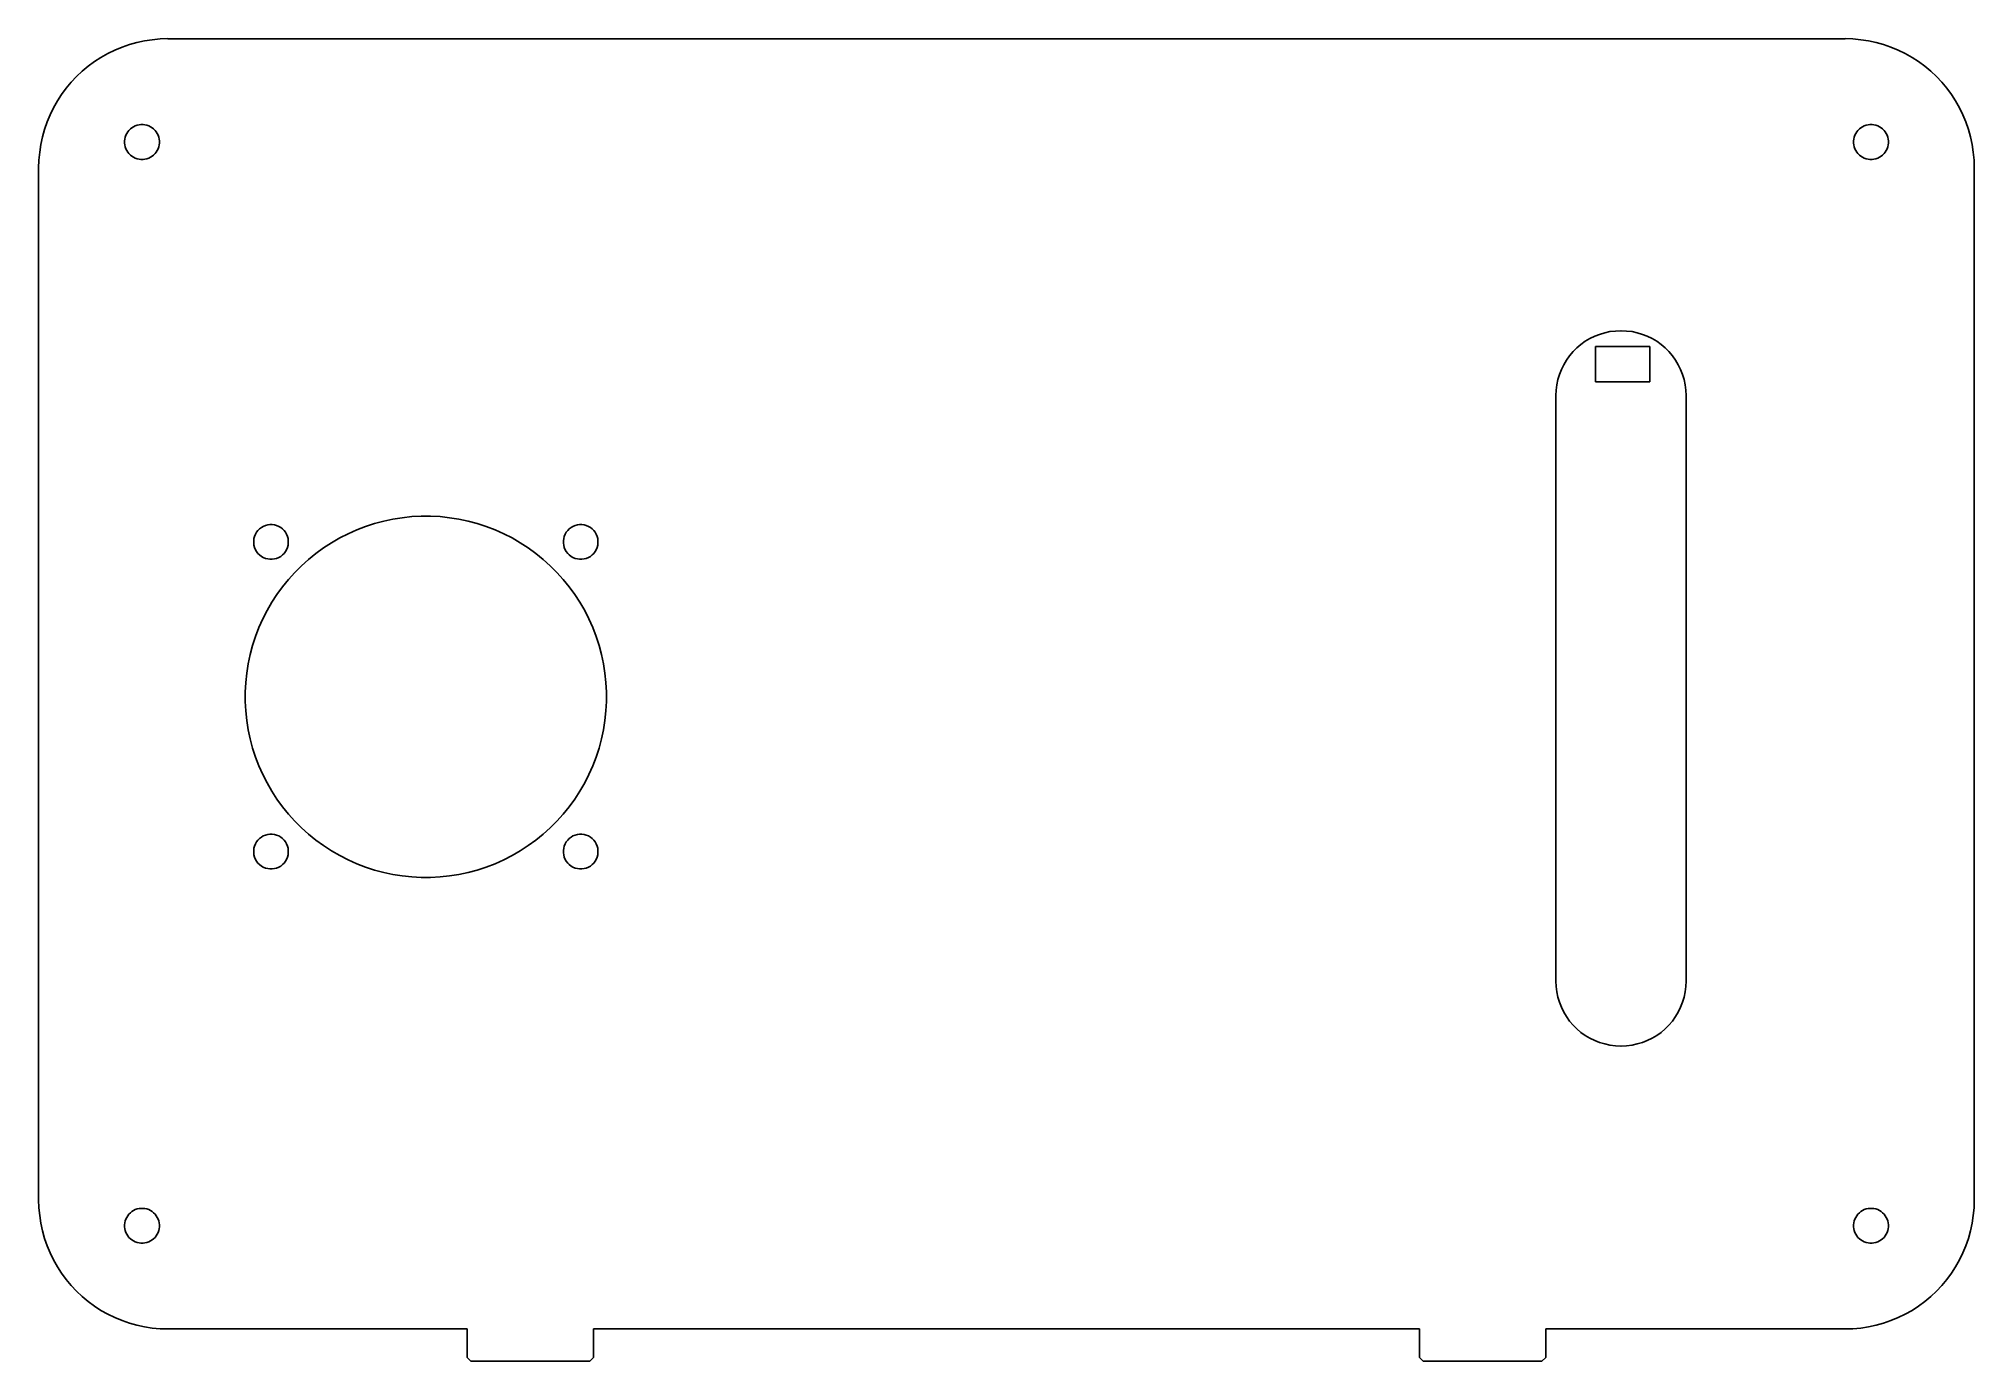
# Model space of a CAD drawing. Extents: x 0 to 150, y -103 to 0.
import ezdxf

# ---------------------------------------------------------------- set-up
doc = ezdxf.new("R2010")
doc.units = 0
doc.layers.add('MODELSKETCH_VISIBLE', color=7, linetype='CONTINUOUS')

msp = doc.modelspace()

# ---------------------------------------------------------------- linework, layer by layer
at = {"layer": 'MODELSKETCH_VISIBLE'}
for p, q in [((9.4, -0.01), (10, 0.01)), ((10, 0.01), (10, 0)), ((10, 0), (140, 0)), ((10, 0), (10, 0)), ((10, 0), (10, 0)), ((140, 0.01), (140.6, -0.01)), ((140, 0), (140, 0.01)), ((140, 0), (140, 0)), ((140, 0), (140, 0)), ((4.32, -1.77), (4.82, -1.44)), ((4.82, -1.44), (5.35, -1.14)), ((5.35, -1.14), (5.89, -0.88)), ((5.89, -0.88), (6.45, -0.65)), ((6.45, -0.65), (7.02, -0.45)), ((7.02, -0.45), (7.61, -0.29)), ((7.61, -0.29), (8.2, -0.16)), ((8.2, -0.16), (8.79, -0.07)), ((8.79, -0.07), (9.4, -0.01)), ((140.6, -0.01), (141.21, -0.07)), ((141.21, -0.07), (141.8, -0.16)), ((141.8, -0.16), (142.39, -0.29)), ((142.39, -0.29), (142.98, -0.45)), ((142.98, -0.45), (143.55, -0.65)), ((143.55, -0.65), (144.11, -0.88)), ((144.11, -0.88), (144.65, -1.14)), ((144.65, -1.14), (145.18, -1.44)), ((145.18, -1.44), (145.68, -1.77)), ((2.51, -3.37), (2.93, -2.93)), ((2.93, -2.93), (3.37, -2.51)), ((3.37, -2.51), (3.83, -2.12)), ((3.83, -2.12), (4.32, -1.77)), ((145.68, -1.77), (146.17, -2.12)), ((146.17, -2.12), (146.63, -2.51)), ((146.63, -2.51), (147.07, -2.93)), ((147.07, -2.93), (147.49, -3.37)), ((1.44, -4.82), (1.77, -4.32)), ((1.77, -4.32), (2.12, -3.83)), ((2.12, -3.83), (2.51, -3.37)), ((147.49, -3.37), (147.88, -3.83)), ((147.88, -3.83), (148.23, -4.32)), ((148.23, -4.32), (148.56, -4.82)), ((0.65, -6.45), (0.88, -5.89)), ((0.88, -5.89), (1.14, -5.35)), ((1.14, -5.35), (1.44, -4.82)), ((148.56, -4.82), (148.86, -5.35)), ((148.86, -5.35), (149.12, -5.89)), ((149.12, -5.89), (149.35, -6.45)), ((0.29, -7.61), (0.45, -7.02)), ((0.45, -7.02), (0.65, -6.45)), ((6.7, -7.63), (6.75, -7.48)), ((6.75, -7.48), (6.82, -7.35)), ((6.82, -7.35), (6.9, -7.22)), ((6.9, -7.22), (6.99, -7.1)), ((6.99, -7.1), (7.1, -6.99)), ((7.1, -6.99), (7.22, -6.9)), ((7.22, -6.9), (7.35, -6.82)), ((7.35, -6.82), (7.48, -6.75)), ((7.48, -6.75), (7.63, -6.7)), ((7.63, -6.7), (7.77, -6.67)), ((7.77, -6.67), (7.92, -6.65)), ((7.92, -6.65), (8.08, -6.65)), ((8.08, -6.65), (8.23, -6.67)), ((8.23, -6.67), (8.37, -6.7)), ((8.37, -6.7), (8.52, -6.75)), ((8.52, -6.75), (8.65, -6.82)), ((8.65, -6.82), (8.78, -6.9)), ((8.78, -6.9), (8.9, -6.99)), ((8.9, -6.99), (9.01, -7.1)), ((9.01, -7.1), (9.1, -7.22)), ((9.1, -7.22), (9.18, -7.35)), ((9.18, -7.35), (9.25, -7.48)), ((9.25, -7.48), (9.3, -7.63)), ((140.7, -7.63), (140.75, -7.48)), ((140.75, -7.48), (140.82, -7.35)), ((140.82, -7.35), (140.9, -7.22)), ((140.9, -7.22), (140.99, -7.1)), ((140.99, -7.1), (141.1, -6.99)), ((141.1, -6.99), (141.22, -6.9)), ((141.22, -6.9), (141.35, -6.82)), ((141.35, -6.82), (141.48, -6.75)), ((141.48, -6.75), (141.63, -6.7)), ((141.63, -6.7), (141.77, -6.67)), ((141.77, -6.67), (141.92, -6.65)), ((141.92, -6.65), (142.08, -6.65)), ((142.08, -6.65), (142.23, -6.67)), ((142.23, -6.67), (142.37, -6.7)), ((142.37, -6.7), (142.52, -6.75)), ((142.52, -6.75), (142.65, -6.82)), ((142.65, -6.82), (142.78, -6.9)), ((142.78, -6.9), (142.9, -6.99)), ((142.9, -6.99), (143.01, -7.1)), ((143.01, -7.1), (143.1, -7.22)), ((143.1, -7.22), (143.18, -7.35)), ((143.18, -7.35), (143.25, -7.48)), ((143.25, -7.48), (143.3, -7.63)), ((149.35, -6.45), (149.55, -7.02)), ((149.55, -7.02), (149.71, -7.61)), ((0.01, -9.4), (0.07, -8.79)), ((0.07, -8.79), (0.16, -8.2)), ((0.16, -8.2), (0.29, -7.61)), ((6.65, -7.92), (6.67, -7.77)), ((6.65, -8.08), (6.65, -7.92)), ((6.67, -8.23), (6.65, -8.08)), ((6.67, -7.77), (6.7, -7.63)), ((6.7, -8.37), (6.67, -8.23)), ((6.75, -8.52), (6.7, -8.37)), ((6.82, -8.65), (6.75, -8.52)), ((6.9, -8.78), (6.82, -8.65)), ((6.99, -8.9), (6.9, -8.78)), ((7.1, -9.01), (6.99, -8.9)), ((9.01, -8.9), (8.9, -9.01)), ((9.1, -8.78), (9.01, -8.9)), ((9.18, -8.65), (9.1, -8.78)), ((9.25, -8.52), (9.18, -8.65)), ((9.3, -8.37), (9.25, -8.52)), ((9.3, -7.63), (9.33, -7.77)), ((9.33, -8.23), (9.3, -8.37)), ((9.33, -7.77), (9.35, -7.92)), ((9.35, -8.08), (9.33, -8.23)), ((9.35, -7.92), (9.35, -8.08)), ((140.65, -7.92), (140.67, -7.77)), ((140.65, -8.08), (140.65, -7.92)), ((140.67, -8.23), (140.65, -8.08)), ((140.67, -7.77), (140.7, -7.63)), ((140.7, -8.37), (140.67, -8.23)), ((140.75, -8.52), (140.7, -8.37)), ((140.82, -8.65), (140.75, -8.52)), ((140.9, -8.78), (140.82, -8.65)), ((140.99, -8.9), (140.9, -8.78)), ((141.1, -9.01), (140.99, -8.9)), ((143.01, -8.9), (142.9, -9.01)), ((143.1, -8.78), (143.01, -8.9)), ((143.18, -8.65), (143.1, -8.78)), ((143.25, -8.52), (143.18, -8.65)), ((143.3, -8.37), (143.25, -8.52)), ((143.3, -7.63), (143.33, -7.77)), ((143.33, -8.23), (143.3, -8.37)), ((143.33, -7.77), (143.35, -7.92)), ((143.35, -8.08), (143.33, -8.23)), ((143.35, -7.92), (143.35, -8.08)), ((149.71, -7.61), (149.84, -8.2)), ((149.84, -8.2), (149.93, -8.79)), ((149.93, -8.79), (149.99, -9.4)), ((-0.01, -10), (0.01, -9.4)), ((-0.01, -90), (-0.01, -10)), ((7.22, -9.1), (7.1, -9.01)), ((7.35, -9.18), (7.22, -9.1)), ((7.48, -9.25), (7.35, -9.18)), ((7.63, -9.3), (7.48, -9.25)), ((7.77, -9.33), (7.63, -9.3)), ((7.92, -9.35), (7.77, -9.33)), ((8.08, -9.35), (7.92, -9.35)), ((8.23, -9.33), (8.08, -9.35)), ((8.37, -9.3), (8.23, -9.33)), ((8.52, -9.25), (8.37, -9.3)), ((8.65, -9.18), (8.52, -9.25)), ((8.78, -9.1), (8.65, -9.18)), ((8.9, -9.01), (8.78, -9.1)), ((141.22, -9.1), (141.1, -9.01)), ((141.35, -9.18), (141.22, -9.1)), ((141.48, -9.25), (141.35, -9.18)), ((141.63, -9.3), (141.48, -9.25)), ((141.77, -9.33), (141.63, -9.3)), ((141.92, -9.35), (141.77, -9.33)), ((142.08, -9.35), (141.92, -9.35)), ((142.23, -9.33), (142.08, -9.35)), ((142.37, -9.3), (142.23, -9.33)), ((142.52, -9.25), (142.37, -9.3)), ((142.65, -9.18), (142.52, -9.25)), ((142.78, -9.1), (142.65, -9.18)), ((142.9, -9.01), (142.78, -9.1)), ((149.99, -9.4), (150, -10)), ((150, -10), (150, -90)), ((118.91, -24.25), (119.2, -23.96)), ((119.2, -23.96), (119.52, -23.69)), ((119.52, -23.69), (119.86, -23.45)), ((119.86, -23.45), (120.21, -23.24)), ((120.21, -23.24), (120.59, -23.06)), ((120.59, -23.06), (120.97, -22.91)), ((124.85, -23.85), (120.65, -23.85)), ((120.65, -23.85), (120.65, -26.6)), ((120.97, -22.91), (121.37, -22.79)), ((121.37, -22.79), (121.77, -22.7)), ((121.77, -22.7), (122.19, -22.65)), ((122.19, -22.65), (122.6, -22.64)), ((122.6, -22.64), (122.65, -22.64)), ((122.65, -22.64), (123.06, -22.65)), ((123.06, -22.65), (123.48, -22.7)), ((123.48, -22.7), (123.88, -22.79)), ((123.88, -22.79), (124.28, -22.91)), ((124.28, -22.91), (124.66, -23.06)), ((124.66, -23.06), (125.04, -23.24)), ((124.85, -26.6), (124.85, -23.85)), ((125.04, -23.24), (125.39, -23.45)), ((125.39, -23.45), (125.73, -23.69)), ((125.73, -23.69), (126.05, -23.96)), ((126.05, -23.96), (126.34, -24.25)), ((118.01, -25.64), (118.19, -25.26)), ((118.19, -25.26), (118.4, -24.91)), ((118.4, -24.91), (118.64, -24.57)), ((118.64, -24.57), (118.91, -24.25)), ((126.34, -24.25), (126.61, -24.57)), ((126.61, -24.57), (126.85, -24.91)), ((126.85, -24.91), (127.06, -25.26)), ((127.06, -25.26), (127.24, -25.64)), ((117.6, -27.24), (117.65, -26.82)), ((117.65, -26.82), (117.74, -26.42)), ((117.74, -26.42), (117.86, -26.02)), ((117.86, -26.02), (118.01, -25.64)), ((120.65, -26.6), (124.85, -26.6)), ((127.24, -25.64), (127.39, -26.02)), ((127.39, -26.02), (127.51, -26.42)), ((127.51, -26.42), (127.6, -26.82)), ((127.6, -26.82), (127.65, -27.24)), ((117.58, -27.65), (117.6, -27.24)), ((117.58, -73.05), (117.58, -27.65)), ((127.65, -27.24), (127.67, -27.65)), ((127.67, -27.65), (127.67, -73.05)), ((26.73, -37.38), (26.02, -37.57)), ((27.45, -37.23), (26.73, -37.38)), ((28.17, -37.12), (27.45, -37.23)), ((28.9, -37.04), (28.17, -37.12)), ((29.63, -37), (28.9, -37.04)), ((30.37, -37), (29.63, -37)), ((31.1, -37.04), (30.37, -37)), ((31.83, -37.12), (31.1, -37.04)), ((32.55, -37.23), (31.83, -37.12)), ((33.27, -37.38), (32.55, -37.23)), ((33.98, -37.57), (33.27, -37.38)), ((16.66, -38.91), (16.68, -38.74)), ((16.66, -39.09), (16.66, -38.91)), ((16.68, -38.74), (16.72, -38.57)), ((16.72, -38.57), (16.79, -38.4)), ((16.79, -38.4), (16.88, -38.25)), ((16.88, -38.25), (16.99, -38.11)), ((16.99, -38.11), (17.11, -37.99)), ((17.11, -37.99), (17.25, -37.88)), ((17.25, -37.88), (17.4, -37.79)), ((17.4, -37.79), (17.57, -37.72)), ((17.57, -37.72), (17.74, -37.68)), ((17.74, -37.68), (17.91, -37.66)), ((17.91, -37.66), (18.09, -37.66)), ((18.09, -37.66), (18.26, -37.68)), ((18.26, -37.68), (18.43, -37.72)), ((18.43, -37.72), (18.6, -37.79)), ((18.6, -37.79), (18.75, -37.88)), ((18.75, -37.88), (18.89, -37.99)), ((18.89, -37.99), (19.01, -38.11)), ((19.01, -38.11), (19.12, -38.25)), ((19.12, -38.25), (19.21, -38.4)), ((19.21, -38.4), (19.28, -38.57)), ((19.28, -38.57), (19.32, -38.74)), ((19.32, -38.74), (19.34, -38.91)), ((19.34, -38.91), (19.34, -39.09)), ((23.32, -38.69), (22.68, -39.06)), ((23.97, -38.36), (23.32, -38.69)), ((24.64, -38.06), (23.97, -38.36)), ((25.33, -37.8), (24.64, -38.06)), ((26.02, -37.57), (25.33, -37.8)), ((34.67, -37.8), (33.98, -37.57)), ((35.36, -38.06), (34.67, -37.8)), ((36.03, -38.36), (35.36, -38.06)), ((36.68, -38.69), (36.03, -38.36)), ((37.32, -39.06), (36.68, -38.69)), ((40.66, -38.91), (40.68, -38.74)), ((40.66, -39.09), (40.66, -38.91)), ((40.68, -38.74), (40.72, -38.57)), ((40.72, -38.57), (40.79, -38.4)), ((40.79, -38.4), (40.88, -38.25)), ((40.88, -38.25), (40.99, -38.11)), ((40.99, -38.11), (41.11, -37.99)), ((41.11, -37.99), (41.25, -37.88)), ((41.25, -37.88), (41.4, -37.79)), ((41.4, -37.79), (41.57, -37.72)), ((41.57, -37.72), (41.74, -37.68)), ((41.74, -37.68), (41.91, -37.66)), ((41.91, -37.66), (42.09, -37.66)), ((42.09, -37.66), (42.26, -37.68)), ((42.26, -37.68), (42.43, -37.72)), ((42.43, -37.72), (42.6, -37.79)), ((42.6, -37.79), (42.75, -37.88)), ((42.75, -37.88), (42.89, -37.99)), ((42.89, -37.99), (43.01, -38.11)), ((43.01, -38.11), (43.12, -38.25)), ((43.12, -38.25), (43.21, -38.4)), ((43.21, -38.4), (43.28, -38.57)), ((43.28, -38.57), (43.32, -38.74)), ((43.32, -38.74), (43.34, -38.91)), ((43.34, -38.91), (43.34, -39.09)), ((16.68, -39.26), (16.66, -39.09)), ((16.72, -39.43), (16.68, -39.26)), ((16.79, -39.6), (16.72, -39.43)), ((16.88, -39.75), (16.79, -39.6)), ((16.99, -39.89), (16.88, -39.75)), ((17.11, -40.01), (16.99, -39.89)), ((17.25, -40.12), (17.11, -40.01)), ((17.4, -40.21), (17.25, -40.12)), ((17.57, -40.28), (17.4, -40.21)), ((17.74, -40.32), (17.57, -40.28)), ((17.91, -40.34), (17.74, -40.32)), ((18.09, -40.34), (17.91, -40.34)), ((18.26, -40.32), (18.09, -40.34)), ((18.43, -40.28), (18.26, -40.32)), ((18.6, -40.21), (18.43, -40.28)), ((18.75, -40.12), (18.6, -40.21)), ((18.89, -40.01), (18.75, -40.12)), ((19.01, -39.89), (18.89, -40.01)), ((19.12, -39.75), (19.01, -39.89)), ((19.21, -39.6), (19.12, -39.75)), ((19.28, -39.43), (19.21, -39.6)), ((19.32, -39.26), (19.28, -39.43)), ((19.34, -39.09), (19.32, -39.26)), ((20.91, -40.35), (20.36, -40.84)), ((21.48, -39.89), (20.91, -40.35)), ((22.07, -39.46), (21.48, -39.89)), ((22.68, -39.06), (22.07, -39.46)), ((37.93, -39.46), (37.32, -39.06)), ((38.52, -39.89), (37.93, -39.46)), ((39.09, -40.35), (38.52, -39.89)), ((39.64, -40.84), (39.09, -40.35)), ((40.68, -39.26), (40.66, -39.09)), ((40.72, -39.43), (40.68, -39.26)), ((40.79, -39.6), (40.72, -39.43)), ((40.88, -39.75), (40.79, -39.6)), ((40.99, -39.89), (40.88, -39.75)), ((41.11, -40.01), (40.99, -39.89)), ((41.25, -40.12), (41.11, -40.01)), ((41.4, -40.21), (41.25, -40.12)), ((41.57, -40.28), (41.4, -40.21)), ((41.74, -40.32), (41.57, -40.28)), ((41.91, -40.34), (41.74, -40.32)), ((42.09, -40.34), (41.91, -40.34)), ((42.26, -40.32), (42.09, -40.34)), ((42.43, -40.28), (42.26, -40.32)), ((42.6, -40.21), (42.43, -40.28)), ((42.75, -40.12), (42.6, -40.21)), ((42.89, -40.01), (42.75, -40.12)), ((43.01, -39.89), (42.89, -40.01)), ((43.12, -39.75), (43.01, -39.89)), ((43.21, -39.6), (43.12, -39.75)), ((43.28, -39.43), (43.21, -39.6)), ((43.32, -39.26), (43.28, -39.43)), ((43.34, -39.09), (43.32, -39.26)), ((19.35, -41.91), (18.89, -42.48)), ((19.84, -41.36), (19.35, -41.91)), ((20.36, -40.84), (19.84, -41.36)), ((40.16, -41.36), (39.64, -40.84)), ((40.65, -41.91), (40.16, -41.36)), ((41.11, -42.48), (40.65, -41.91)), ((18.46, -43.07), (18.06, -43.68)), ((18.89, -42.48), (18.46, -43.07)), ((41.54, -43.07), (41.11, -42.48)), ((41.94, -43.68), (41.54, -43.07)), ((17.36, -44.97), (17.06, -45.64)), ((17.69, -44.32), (17.36, -44.97)), ((18.06, -43.68), (17.69, -44.32)), ((42.31, -44.32), (41.94, -43.68)), ((42.64, -44.97), (42.31, -44.32)), ((42.94, -45.64), (42.64, -44.97)), ((16.8, -46.33), (16.57, -47.02)), ((17.06, -45.64), (16.8, -46.33)), ((43.2, -46.33), (42.94, -45.64)), ((43.43, -47.02), (43.2, -46.33)), ((16.38, -47.73), (16.23, -48.45)), ((16.57, -47.02), (16.38, -47.73)), ((43.62, -47.73), (43.43, -47.02)), ((43.77, -48.45), (43.62, -47.73)), ((16.12, -49.17), (16.04, -49.9)), ((16.23, -48.45), (16.12, -49.17)), ((43.88, -49.17), (43.77, -48.45)), ((43.96, -49.9), (43.88, -49.17)), ((16.04, -49.9), (16, -50.63)), ((16, -50.63), (16, -51.37)), ((44, -50.63), (43.96, -49.9)), ((44, -51.37), (44, -50.63)), ((16, -51.37), (16.04, -52.1)), ((16.04, -52.1), (16.12, -52.83)), ((43.88, -52.83), (43.96, -52.1)), ((43.96, -52.1), (44, -51.37)), ((16.12, -52.83), (16.23, -53.55)), ((16.23, -53.55), (16.38, -54.27)), ((43.62, -54.27), (43.77, -53.55)), ((43.77, -53.55), (43.88, -52.83)), ((16.38, -54.27), (16.57, -54.98)), ((16.57, -54.98), (16.8, -55.67)), ((43.2, -55.67), (43.43, -54.98)), ((43.43, -54.98), (43.62, -54.27)), ((16.8, -55.67), (17.06, -56.36)), ((17.06, -56.36), (17.36, -57.03)), ((42.64, -57.03), (42.94, -56.36)), ((42.94, -56.36), (43.2, -55.67)), ((17.36, -57.03), (17.69, -57.68)), ((17.69, -57.68), (18.06, -58.32)), ((18.06, -58.32), (18.46, -58.93)), ((41.54, -58.93), (41.94, -58.32)), ((41.94, -58.32), (42.31, -57.68)), ((42.31, -57.68), (42.64, -57.03)), ((18.46, -58.93), (18.89, -59.52)), ((18.89, -59.52), (19.35, -60.09)), ((40.65, -60.09), (41.11, -59.52)), ((41.11, -59.52), (41.54, -58.93)), ((19.35, -60.09), (19.84, -60.64)), ((19.84, -60.64), (20.36, -61.16)), ((20.36, -61.16), (20.91, -61.65)), ((39.09, -61.65), (39.64, -61.16)), ((39.64, -61.16), (40.16, -60.64)), ((40.16, -60.64), (40.65, -60.09)), ((16.66, -62.91), (16.68, -62.74)), ((16.66, -63.09), (16.66, -62.91)), ((16.68, -62.74), (16.72, -62.57)), ((16.72, -62.57), (16.79, -62.4)), ((16.79, -62.4), (16.88, -62.25)), ((16.88, -62.25), (16.99, -62.11)), ((16.99, -62.11), (17.11, -61.99)), ((17.11, -61.99), (17.25, -61.88)), ((17.25, -61.88), (17.4, -61.79)), ((17.4, -61.79), (17.57, -61.72)), ((17.57, -61.72), (17.74, -61.68)), ((17.74, -61.68), (17.91, -61.66)), ((17.91, -61.66), (18.09, -61.66)), ((18.09, -61.66), (18.26, -61.68)), ((18.26, -61.68), (18.43, -61.72)), ((18.43, -61.72), (18.6, -61.79)), ((18.6, -61.79), (18.75, -61.88)), ((18.75, -61.88), (18.89, -61.99)), ((18.89, -61.99), (19.01, -62.11)), ((19.01, -62.11), (19.12, -62.25)), ((19.12, -62.25), (19.21, -62.4)), ((19.21, -62.4), (19.28, -62.57)), ((19.28, -62.57), (19.32, -62.74)), ((19.32, -62.74), (19.34, -62.91)), ((19.34, -62.91), (19.34, -63.09)), ((20.91, -61.65), (21.48, -62.11)), ((21.48, -62.11), (22.07, -62.54)), ((22.07, -62.54), (22.68, -62.94)), ((22.68, -62.94), (23.32, -63.31)), ((36.68, -63.31), (37.32, -62.94)), ((37.32, -62.94), (37.93, -62.54)), ((37.93, -62.54), (38.52, -62.11)), ((38.52, -62.11), (39.09, -61.65)), ((40.66, -62.91), (40.68, -62.74)), ((40.66, -63.09), (40.66, -62.91)), ((40.68, -62.74), (40.72, -62.57)), ((40.72, -62.57), (40.79, -62.4)), ((40.79, -62.4), (40.88, -62.25)), ((40.88, -62.25), (40.99, -62.11)), ((40.99, -62.11), (41.11, -61.99)), ((41.11, -61.99), (41.25, -61.88)), ((41.25, -61.88), (41.4, -61.79)), ((41.4, -61.79), (41.57, -61.72)), ((41.57, -61.72), (41.74, -61.68)), ((41.74, -61.68), (41.91, -61.66)), ((41.91, -61.66), (42.09, -61.66)), ((42.09, -61.66), (42.26, -61.68)), ((42.26, -61.68), (42.43, -61.72)), ((42.43, -61.72), (42.6, -61.79)), ((42.6, -61.79), (42.75, -61.88)), ((42.75, -61.88), (42.89, -61.99)), ((42.89, -61.99), (43.01, -62.11)), ((43.01, -62.11), (43.12, -62.25)), ((43.12, -62.25), (43.21, -62.4)), ((43.21, -62.4), (43.28, -62.57)), ((43.28, -62.57), (43.32, -62.74)), ((43.32, -62.74), (43.34, -62.91)), ((43.34, -62.91), (43.34, -63.09)), ((16.68, -63.26), (16.66, -63.09)), ((16.72, -63.43), (16.68, -63.26)), ((16.79, -63.6), (16.72, -63.43)), ((16.88, -63.75), (16.79, -63.6)), ((16.99, -63.89), (16.88, -63.75)), ((17.11, -64.01), (16.99, -63.89)), ((17.25, -64.12), (17.11, -64.01)), ((17.4, -64.21), (17.25, -64.12)), ((17.57, -64.28), (17.4, -64.21)), ((17.74, -64.32), (17.57, -64.28)), ((17.91, -64.34), (17.74, -64.32)), ((18.09, -64.34), (17.91, -64.34)), ((18.26, -64.32), (18.09, -64.34)), ((18.43, -64.28), (18.26, -64.32)), ((18.6, -64.21), (18.43, -64.28)), ((18.75, -64.12), (18.6, -64.21)), ((18.89, -64.01), (18.75, -64.12)), ((19.01, -63.89), (18.89, -64.01)), ((19.12, -63.75), (19.01, -63.89)), ((19.21, -63.6), (19.12, -63.75)), ((19.28, -63.43), (19.21, -63.6)), ((19.32, -63.26), (19.28, -63.43)), ((19.34, -63.09), (19.32, -63.26)), ((23.32, -63.31), (23.97, -63.64)), ((23.97, -63.64), (24.64, -63.94)), ((24.64, -63.94), (25.33, -64.2)), ((25.33, -64.2), (26.02, -64.43)), ((26.02, -64.43), (26.73, -64.62)), ((33.27, -64.62), (33.98, -64.43)), ((33.98, -64.43), (34.67, -64.2)), ((34.67, -64.2), (35.36, -63.94)), ((35.36, -63.94), (36.03, -63.64)), ((36.03, -63.64), (36.68, -63.31)), ((40.68, -63.26), (40.66, -63.09)), ((40.72, -63.43), (40.68, -63.26)), ((40.79, -63.6), (40.72, -63.43)), ((40.88, -63.75), (40.79, -63.6)), ((40.99, -63.89), (40.88, -63.75)), ((41.11, -64.01), (40.99, -63.89)), ((41.25, -64.12), (41.11, -64.01)), ((41.4, -64.21), (41.25, -64.12)), ((41.57, -64.28), (41.4, -64.21)), ((41.74, -64.32), (41.57, -64.28)), ((41.91, -64.34), (41.74, -64.32)), ((42.09, -64.34), (41.91, -64.34)), ((42.26, -64.32), (42.09, -64.34)), ((42.43, -64.28), (42.26, -64.32)), ((42.6, -64.21), (42.43, -64.28)), ((42.75, -64.12), (42.6, -64.21)), ((42.89, -64.01), (42.75, -64.12)), ((43.01, -63.89), (42.89, -64.01)), ((43.12, -63.75), (43.01, -63.89)), ((43.21, -63.6), (43.12, -63.75)), ((43.28, -63.43), (43.21, -63.6)), ((43.32, -63.26), (43.28, -63.43)), ((43.34, -63.09), (43.32, -63.26)), ((26.73, -64.62), (27.45, -64.77)), ((27.45, -64.77), (28.17, -64.88)), ((28.17, -64.88), (28.9, -64.96)), ((28.9, -64.96), (29.63, -65)), ((29.63, -65), (30.37, -65)), ((30.37, -65), (31.1, -64.96)), ((31.1, -64.96), (31.83, -64.88)), ((31.83, -64.88), (32.55, -64.77)), ((32.55, -64.77), (33.27, -64.62)), ((117.6, -73.46), (117.58, -73.05)), ((117.65, -73.88), (117.6, -73.46)), ((127.65, -73.46), (127.6, -73.88)), ((127.67, -73.05), (127.65, -73.46)), ((117.74, -74.28), (117.65, -73.88)), ((117.86, -74.68), (117.74, -74.28)), ((118.01, -75.06), (117.86, -74.68)), ((127.39, -74.68), (127.24, -75.06)), ((127.51, -74.28), (127.39, -74.68)), ((127.6, -73.88), (127.51, -74.28)), ((118.19, -75.44), (118.01, -75.06)), ((118.4, -75.79), (118.19, -75.44)), ((118.64, -76.13), (118.4, -75.79)), ((118.91, -76.45), (118.64, -76.13)), ((119.2, -76.74), (118.91, -76.45)), ((126.34, -76.45), (126.05, -76.74)), ((126.61, -76.13), (126.34, -76.45)), ((126.85, -75.79), (126.61, -76.13)), ((127.06, -75.44), (126.85, -75.79)), ((127.24, -75.06), (127.06, -75.44)), ((119.52, -77.01), (119.2, -76.74)), ((119.86, -77.25), (119.52, -77.01)), ((120.21, -77.46), (119.86, -77.25)), ((120.59, -77.64), (120.21, -77.46)), ((120.97, -77.79), (120.59, -77.64)), ((121.37, -77.91), (120.97, -77.79)), ((121.77, -78), (121.37, -77.91)), ((122.19, -78.05), (121.77, -78)), ((123.48, -78), (123.06, -78.05)), ((123.88, -77.91), (123.48, -78)), ((124.28, -77.79), (123.88, -77.91)), ((124.66, -77.64), (124.28, -77.79)), ((125.04, -77.46), (124.66, -77.64)), ((125.39, -77.25), (125.04, -77.46)), ((125.73, -77.01), (125.39, -77.25)), ((126.05, -76.74), (125.73, -77.01)), ((122.6, -78.07), (122.19, -78.05)), ((122.65, -78.07), (122.6, -78.07)), ((123.06, -78.05), (122.65, -78.07)), ((0.01, -90.6), (-0.01, -90)), ((150, -90), (149.99, -90.6)), ((0.07, -91.21), (0.01, -90.6)), ((0.16, -91.8), (0.07, -91.21)), ((6.7, -91.63), (6.75, -91.48)), ((6.75, -91.48), (6.82, -91.35)), ((6.82, -91.35), (6.9, -91.22)), ((6.9, -91.22), (6.99, -91.1)), ((6.99, -91.1), (7.1, -90.99)), ((7.1, -90.99), (7.22, -90.9)), ((7.22, -90.9), (7.35, -90.82)), ((7.35, -90.82), (7.48, -90.75)), ((7.48, -90.75), (7.63, -90.7)), ((7.63, -90.7), (7.77, -90.67)), ((7.77, -90.67), (7.92, -90.65)), ((7.92, -90.65), (8.08, -90.65)), ((8.08, -90.65), (8.23, -90.67)), ((8.23, -90.67), (8.37, -90.7)), ((8.37, -90.7), (8.52, -90.75)), ((8.52, -90.75), (8.65, -90.82)), ((8.65, -90.82), (8.78, -90.9)), ((8.78, -90.9), (8.9, -90.99)), ((8.9, -90.99), (9.01, -91.1)), ((9.01, -91.1), (9.1, -91.22)), ((9.1, -91.22), (9.18, -91.35)), ((9.18, -91.35), (9.25, -91.48)), ((9.25, -91.48), (9.3, -91.63)), ((140.7, -91.63), (140.75, -91.48)), ((140.75, -91.48), (140.82, -91.35)), ((140.82, -91.35), (140.9, -91.22)), ((140.9, -91.22), (140.99, -91.1)), ((140.99, -91.1), (141.1, -90.99)), ((141.1, -90.99), (141.22, -90.9)), ((141.22, -90.9), (141.35, -90.82)), ((141.35, -90.82), (141.48, -90.75)), ((141.48, -90.75), (141.63, -90.7)), ((141.63, -90.7), (141.77, -90.67)), ((141.77, -90.67), (141.92, -90.65)), ((141.92, -90.65), (142.08, -90.65)), ((142.08, -90.65), (142.23, -90.67)), ((142.23, -90.67), (142.37, -90.7)), ((142.37, -90.7), (142.52, -90.75)), ((142.52, -90.75), (142.65, -90.82)), ((142.65, -90.82), (142.78, -90.9)), ((142.78, -90.9), (142.9, -90.99)), ((142.9, -90.99), (143.01, -91.1)), ((143.01, -91.1), (143.1, -91.22)), ((143.1, -91.22), (143.18, -91.35)), ((143.18, -91.35), (143.25, -91.48)), ((143.25, -91.48), (143.3, -91.63)), ((149.93, -91.21), (149.84, -91.8)), ((149.99, -90.6), (149.93, -91.21)), ((0.29, -92.39), (0.16, -91.8)), ((0.45, -92.98), (0.29, -92.39)), ((0.65, -93.55), (0.45, -92.98)), ((6.65, -91.92), (6.67, -91.77)), ((6.65, -92.08), (6.65, -91.92)), ((6.67, -92.23), (6.65, -92.08)), ((6.67, -91.77), (6.7, -91.63)), ((6.7, -92.37), (6.67, -92.23)), ((6.75, -92.52), (6.7, -92.37)), ((6.82, -92.65), (6.75, -92.52)), ((6.9, -92.78), (6.82, -92.65)), ((6.99, -92.9), (6.9, -92.78)), ((7.1, -93.01), (6.99, -92.9)), ((7.22, -93.1), (7.1, -93.01)), ((8.9, -93.01), (8.78, -93.1)), ((9.01, -92.9), (8.9, -93.01)), ((9.1, -92.78), (9.01, -92.9)), ((9.18, -92.65), (9.1, -92.78)), ((9.25, -92.52), (9.18, -92.65)), ((9.3, -92.37), (9.25, -92.52)), ((9.3, -91.63), (9.33, -91.77)), ((9.33, -92.23), (9.3, -92.37)), ((9.33, -91.77), (9.35, -91.92)), ((9.35, -92.08), (9.33, -92.23)), ((9.35, -91.92), (9.35, -92.08)), ((140.65, -91.92), (140.67, -91.77)), ((140.65, -92.08), (140.65, -91.92)), ((140.67, -92.23), (140.65, -92.08)), ((140.67, -91.77), (140.7, -91.63)), ((140.7, -92.37), (140.67, -92.23)), ((140.75, -92.52), (140.7, -92.37)), ((140.82, -92.65), (140.75, -92.52)), ((140.9, -92.78), (140.82, -92.65)), ((140.99, -92.9), (140.9, -92.78)), ((141.1, -93.01), (140.99, -92.9)), ((141.22, -93.1), (141.1, -93.01)), ((142.9, -93.01), (142.78, -93.1)), ((143.01, -92.9), (142.9, -93.01)), ((143.1, -92.78), (143.01, -92.9)), ((143.18, -92.65), (143.1, -92.78)), ((143.25, -92.52), (143.18, -92.65)), ((143.3, -92.37), (143.25, -92.52)), ((143.3, -91.63), (143.33, -91.77)), ((143.33, -92.23), (143.3, -92.37)), ((143.33, -91.77), (143.35, -91.92)), ((143.35, -92.08), (143.33, -92.23)), ((143.35, -91.92), (143.35, -92.08)), ((149.55, -92.98), (149.35, -93.55)), ((149.71, -92.39), (149.55, -92.98)), ((149.84, -91.8), (149.71, -92.39)), ((0.88, -94.11), (0.65, -93.55)), ((1.14, -94.65), (0.88, -94.11)), ((7.35, -93.18), (7.22, -93.1)), ((7.48, -93.25), (7.35, -93.18)), ((7.63, -93.3), (7.48, -93.25)), ((7.77, -93.33), (7.63, -93.3)), ((7.92, -93.35), (7.77, -93.33)), ((8.08, -93.35), (7.92, -93.35)), ((8.23, -93.33), (8.08, -93.35)), ((8.37, -93.3), (8.23, -93.33)), ((8.52, -93.25), (8.37, -93.3)), ((8.65, -93.18), (8.52, -93.25)), ((8.78, -93.1), (8.65, -93.18)), ((141.35, -93.18), (141.22, -93.1)), ((141.48, -93.25), (141.35, -93.18)), ((141.63, -93.3), (141.48, -93.25)), ((141.77, -93.33), (141.63, -93.3)), ((141.92, -93.35), (141.77, -93.33)), ((142.08, -93.35), (141.92, -93.35)), ((142.23, -93.33), (142.08, -93.35)), ((142.37, -93.3), (142.23, -93.33)), ((142.52, -93.25), (142.37, -93.3)), ((142.65, -93.18), (142.52, -93.25)), ((142.78, -93.1), (142.65, -93.18)), ((149.12, -94.11), (148.86, -94.65)), ((149.35, -93.55), (149.12, -94.11)), ((1.44, -95.18), (1.14, -94.65)), ((1.77, -95.68), (1.44, -95.18)), ((2.12, -96.17), (1.77, -95.68)), ((148.23, -95.68), (147.88, -96.17)), ((148.56, -95.18), (148.23, -95.68)), ((148.86, -94.65), (148.56, -95.18)), ((2.51, -96.63), (2.12, -96.17)), ((2.93, -97.07), (2.51, -96.63)), ((3.37, -97.49), (2.93, -97.07)), ((3.83, -97.88), (3.37, -97.49)), ((146.63, -97.49), (146.17, -97.88)), ((147.07, -97.07), (146.63, -97.49)), ((147.49, -96.63), (147.07, -97.07)), ((147.88, -96.17), (147.49, -96.63)), ((4.32, -98.23), (3.83, -97.88)), ((4.82, -98.56), (4.32, -98.23)), ((5.35, -98.86), (4.82, -98.56)), ((5.89, -99.12), (5.35, -98.86)), ((144.65, -98.86), (144.11, -99.12)), ((145.18, -98.56), (144.65, -98.86)), ((145.68, -98.23), (145.18, -98.56)), ((146.17, -97.88), (145.68, -98.23)), ((6.45, -99.35), (5.89, -99.12)), ((7.02, -99.55), (6.45, -99.35)), ((7.61, -99.71), (7.02, -99.55)), ((8.2, -99.84), (7.61, -99.71)), ((8.79, -99.93), (8.2, -99.84)), ((9.4, -99.99), (8.79, -99.93)), ((10, -100), (9.4, -99.99)), ((33.2, -100), (10, -100)), ((33.2, -100), (33.2, -102.2)), ((107, -100), (42.99, -100)), ((42.99, -100), (42.99, -102.2)), ((107, -100), (107, -102.2)), ((116.8, -100), (116.8, -102.2)), ((140, -100), (116.8, -100)), ((140.6, -99.99), (140, -100)), ((141.21, -99.93), (140.6, -99.99)), ((141.8, -99.84), (141.21, -99.93)), ((142.39, -99.71), (141.8, -99.84)), ((142.98, -99.55), (142.39, -99.71)), ((143.55, -99.35), (142.98, -99.55)), ((144.11, -99.12), (143.55, -99.35)), ((33.2, -102.2), (33.49, -102.5)), ((33.49, -102.5), (42.7, -102.5)), ((42.99, -102.2), (42.7, -102.5)), ((107, -102.2), (107.3, -102.5)), ((107.3, -102.5), (116.5, -102.5)), ((116.5, -102.5), (116.8, -102.2))]:
    msp.add_line(p, q, dxfattribs=at)

doc.saveas('drawing.dxf')
